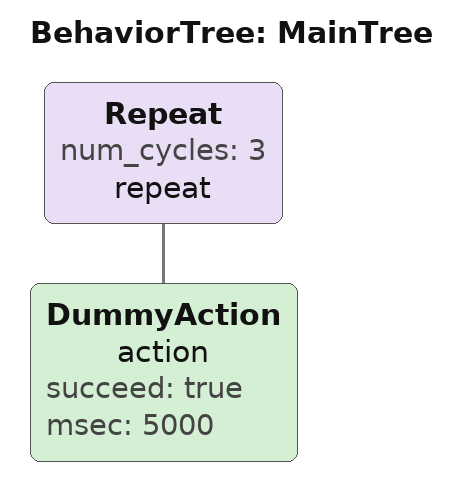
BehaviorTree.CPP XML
<root BTCPP_format="4" main_tree_to_execute="MainTree">

    <BehaviorTree ID="MainTree">
        <Repeat num_cycles="3" name="repeat">
            <DummyAction
                name="action"
                succeed="true"
                msec="5000"
            />
        </Repeat>
    </BehaviorTree>

</root>
